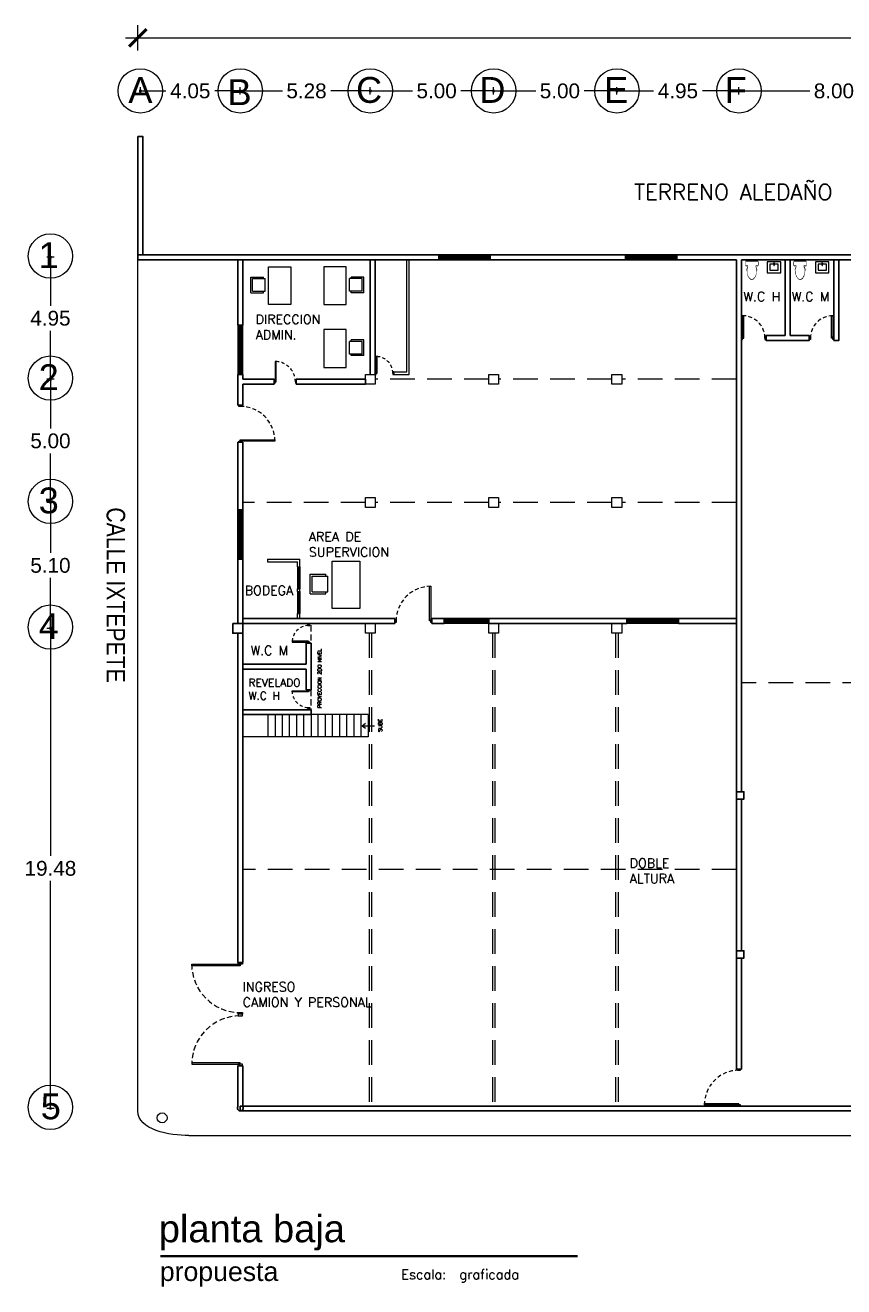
# Model space of a CAD drawing. Header units: millimetres. Extents: x 0 to 265, y 0 to 186.
# Drawn here: x 23.5 to 56.7, y 133.8 to 185 of the extents above; entities that cross this region are included whole.
import ezdxf
from ezdxf.enums import TextEntityAlignment as Align

# ---------------------------------------------------------------- set-up
doc = ezdxf.new("R2010")
doc.units = ezdxf.units.MM
doc.set_wipeout_variables(frame=1)
doc.linetypes.add('HP- XR01 - Proyecto Arquitectónico- Plantas$0$HIDDEN', pattern=[0.375, 0.25, -0.125])
doc.linetypes.add('JIS_02_2.0', pattern=[3, 2, -1])
for name, color, linetype, lineweight in [('22-MUEBLES', 252, 'Continuous', 0), ('ARQ_Texto', 7, 'Continuous', 18), ('MOBILIARIO GENERAL.MG_Pluma_Nº__142', 8, 'Continuous', 13), ('MURO DE CARGA', 18, 'Continuous', 30), ('Solapa', 7, 'Continuous', 18)]:
    doc.layers.add(name, color=color, linetype=linetype, lineweight=lineweight)
for name, color, linetype in [('APOYOS', 40, 'Continuous'), ('BANQUETA', 241, 'Continuous'), ('CRISTAL', 132, 'Continuous'), ('Ejes y cotas', 251, 'Continuous'), ('ESCALERAS', 41, 'Continuous'), ('HERRERIA', 242, 'Continuous'), ('MOVILIARIO COLCHAS', 251, 'Continuous'), ('MURO DIVISORIO', 51, 'Continuous'), ('PROYECCION ESTRUCTURA', 100, 'Continuous'), ('TEXTO', 7, 'Continuous'), ('XREF VW STA ANITA 18OCT2017$0$A-MOBILIARIO FIJO', 252, 'Continuous')]:
    doc.layers.add(name, color=color, linetype=linetype)
doc.styles.add('Annotative', font='arial.ttf')
doc.styles.add('Roman S', font='romans.shx')
doc.styles.get("Standard").update_dxf_attribs({"font": 'arial.ttf'})
doc.styles.add('SWIS', font='swissek.ttf')
doc.dimstyles.new('Copia(2) de ISO-25', dxfattribs={"dimtxt": 0.2, "dimasz": 0.1, "dimexe": 0.15, "dimexo": 0.15, "dimgap": 0.075, "dimtad": 2, "dimtih": 1, "dimtoh": 1, "dimzin": 1, "dimdsep": 46, "dimtxsty": 'Standard', "dimblk": 'ORIGIN2', "dimcen": 0.1, "dimazin": 0, "dimtfac": 1, "dimtix": 1, "dimtmove": 0, "dimatfit": 3, "dimfxl": 0.25, "dimarcsym": 0})

# ---------------------------------------------------------------- blocks, each defined once
blk = doc.blocks.new('*U2')
for points in [[(-0.05, 0), (0.05, 0), (0.05, -0.038), (-0.05, -0.038)], [(-1.124, -0.038), (0, -0.038), (0, -0.076), (-1.124, -0.076)], [(-0.05, -1.162), (0.05, -1.162), (0.05, -1.2), (-0.05, -1.2)]]:
    blk.add_lwpolyline(points, close=True)
at = {"linetype": 'HP- XR01 - Proyecto Arquitectónico- Plantas$0$HIDDEN', "ltscale": 0.5}
blk.add_arc((0, -0.038), 1.124, 180, 270, dxfattribs=at)
blk = doc.blocks.new('*U3')
for points in [[(0.05, 1.162), (-0.05, 1.162), (-0.05, 1.2), (0.05, 1.2)], [(0.05, 0), (-0.05, 0), (-0.05, 0.038), (0.05, 0.038)], [(1.124, 0.038), (0, 0.038), (0, 0.076), (1.124, 0.076)]]:
    blk.add_lwpolyline(points, close=True)
at = {"linetype": 'HP- XR01 - Proyecto Arquitectónico- Plantas$0$HIDDEN', "ltscale": 0.5}
blk.add_arc((0, 0.038), 1.124, 360, 90, dxfattribs=at)
blk = doc.blocks.new('*U4')
for points in [[(0.05, 0), (-0.05, 0), (-0.05, -0.038), (0.05, -0.038)], [(1.124, -0.038), (0, -0.038), (0, -0.076), (1.124, -0.076)], [(0.05, -1.162), (-0.05, -1.162), (-0.05, -1.2), (0.05, -1.2)]]:
    blk.add_lwpolyline(points, close=True)
at = {"linetype": 'HP- XR01 - Proyecto Arquitectónico- Plantas$0$HIDDEN', "ltscale": 0.5}
blk.add_arc((0, -0.038), 1.124, 270, 0, dxfattribs=at)
blk = doc.blocks.new('*U5')
for points in [[(0.05, 0), (-0.05, 0), (-0.05, -0.038), (0.05, -0.038)], [(1.124, -0.038), (0, -0.038), (0, -0.076), (1.124, -0.076)], [(0.05, -1.162), (-0.05, -1.162), (-0.05, -1.2), (0.05, -1.2)]]:
    blk.add_lwpolyline(points, close=True)
at = {"linetype": 'HP- XR01 - Proyecto Arquitectónico- Plantas$0$HIDDEN', "ltscale": 0.5}
blk.add_arc((0, -0.038), 1.124, 270, 0, dxfattribs=at)
blk = doc.blocks.new('*U6')
for points in [[(0.05, 0), (-0.05, 0), (-0.05, -0.038), (0.05, -0.038)], [(0.724, -0.038), (0, -0.038), (0, -0.076), (0.724, -0.076)], [(0.05, -0.762), (-0.05, -0.762), (-0.05, -0.8), (0.05, -0.8)]]:
    blk.add_lwpolyline(points, close=True)
at = {"linetype": 'HP- XR01 - Proyecto Arquitectónico- Plantas$0$HIDDEN', "ltscale": 0.5}
blk.add_arc((0, -0.038), 0.724, 270, 0, dxfattribs=at)
blk = doc.blocks.new('*U7')
for points in [[(0.05, 0.762), (-0.05, 0.762), (-0.05, 0.8), (0.05, 0.8)], [(0.05, 0), (-0.05, 0), (-0.05, 0.038), (0.05, 0.038)], [(0.724, 0.038), (0, 0.038), (0, 0.076), (0.724, 0.076)]]:
    blk.add_lwpolyline(points, close=True)
at = {"linetype": 'HP- XR01 - Proyecto Arquitectónico- Plantas$0$HIDDEN', "ltscale": 0.5}
blk.add_arc((0, 0.038), 0.724, 360, 90, dxfattribs=at)
blk = doc.blocks.new('*U8')
for points in [[(0.05, 0), (-0.05, 0), (-0.05, -0.038), (0.05, -0.038)], [(0.824, -0.038), (0, -0.038), (0, -0.076), (0.824, -0.076)], [(0.05, -0.862), (-0.05, -0.862), (-0.05, -0.9), (0.05, -0.9)]]:
    blk.add_lwpolyline(points, close=True)
at = {"linetype": 'HP- XR01 - Proyecto Arquitectónico- Plantas$0$HIDDEN', "ltscale": 0.5}
blk.add_arc((0, -0.038), 0.824, 270, 0, dxfattribs=at)
blk = doc.blocks.new('*U9')
for points in [[(0.05, 0), (-0.05, 0), (-0.05, -0.038), (0.05, -0.038)], [(0.674, -0.038), (0, -0.038), (0, -0.076), (0.674, -0.076)], [(0.05, -0.712), (-0.05, -0.712), (-0.05, -0.75), (0.05, -0.75)]]:
    blk.add_lwpolyline(points, close=True)
at = {"linetype": 'HP- XR01 - Proyecto Arquitectónico- Plantas$0$HIDDEN', "ltscale": 0.5}
blk.add_arc((0, -0.038), 0.674, 270, 0, dxfattribs=at)
blk = doc.blocks.new('*U10')
for points in [[(0.05, 0.712), (-0.05, 0.712), (-0.05, 0.75), (0.05, 0.75)], [(0.05, 0), (-0.05, 0), (-0.05, 0.038), (0.05, 0.038)], [(0.674, 0.038), (0, 0.038), (0, 0.076), (0.674, 0.076)]]:
    blk.add_lwpolyline(points, close=True)
at = {"linetype": 'HP- XR01 - Proyecto Arquitectónico- Plantas$0$HIDDEN', "ltscale": 0.5}
blk.add_arc((0, 0.038), 0.674, 360, 90, dxfattribs=at)
blk = doc.blocks.new('_BoxFilled')
at = {"color": 0, "linetype": 'ByBlock', "lineweight": -2}
blk.add_line((-0.5, 0), (-1, 0), dxfattribs=at)
at = {"color": 0, "linetype": 'ByBlock', "lineweight": 0}
blk.add_solid([(-0.5, 0.5), (0.5, 0.5), (-0.5, -0.5), (0.5, -0.5)], dxfattribs=at)
blk = doc.blocks.new('*D76')
at = {"layer": 'DEFPOINTS', "color": 0, "transparency": 16777216}
for p in [(32.258, 182.312), (28.208, 181.467), (32.258, 181.467)]:
    blk.add_point(p, dxfattribs=at)
at = {"layer": 'Ejes y cotas', "color": 0, "lineweight": -2, "transparency": 16777216}
for p, q in [((28.208, 182.167), (28.208, 182.462)), ((28.308, 182.312), (29.239, 182.312)), ((32.158, 182.312), (31.226, 182.312)), ((32.258, 182.167), (32.258, 182.462))]:
    blk.add_line(p, q, dxfattribs=at)
at = {"layer": 'Ejes y cotas', "color": 0, "lineweight": -2, "transparency": 16777216, "xscale": 0.1, "yscale": 0.1, "zscale": 0.1, "rotation": 180}
blk.add_blockref('_BoxFilled', (28.208, 182.312), dxfattribs=at)
at = {"layer": 'Ejes y cotas', "color": 0, "lineweight": -2, "transparency": 16777216, "xscale": 0.1, "yscale": 0.1, "zscale": 0.1}
blk.add_blockref('_BoxFilled', (32.258, 182.312), dxfattribs=at)
at = {"layer": 'Ejes y cotas', "color": 0, "lineweight": 0, "transparency": 16777216, "insert": (30.233, 182.312), "char_height": 0.6, "attachment_point": 5}
blk.add_mtext('4.05', dxfattribs=at)
blk = doc.blocks.new('*D77')
at = {"layer": 'DEFPOINTS', "color": 0, "transparency": 16777216}
for p in [(37.533, 182.312), (32.258, 181.467), (37.533, 181.467)]:
    blk.add_point(p, dxfattribs=at)
at = {"layer": 'Ejes y cotas', "color": 0, "lineweight": -2, "transparency": 16777216}
for p, q in [((32.258, 182.167), (32.258, 182.462)), ((32.358, 182.312), (33.967, 182.312)), ((37.433, 182.312), (35.927, 182.312)), ((37.533, 182.167), (37.533, 182.462))]:
    blk.add_line(p, q, dxfattribs=at)
at = {"layer": 'Ejes y cotas', "color": 0, "lineweight": -2, "transparency": 16777216, "xscale": 0.1, "yscale": 0.1, "zscale": 0.1, "rotation": 180}
blk.add_blockref('_BoxFilled', (32.258, 182.312), dxfattribs=at)
at = {"layer": 'Ejes y cotas', "color": 0, "lineweight": -2, "transparency": 16777216, "xscale": 0.1, "yscale": 0.1, "zscale": 0.1}
blk.add_blockref('_BoxFilled', (37.533, 182.312), dxfattribs=at)
at = {"layer": 'Ejes y cotas', "color": 0, "lineweight": 0, "transparency": 16777216, "insert": (34.947, 182.312), "char_height": 0.6, "attachment_point": 5}
blk.add_mtext('5.28', dxfattribs=at)
blk = doc.blocks.new('*D78')
at = {"layer": 'DEFPOINTS', "color": 0, "transparency": 16777216}
for p in [(42.533, 182.312), (37.533, 181.467), (42.533, 181.467)]:
    blk.add_point(p, dxfattribs=at)
at = {"layer": 'Ejes y cotas', "color": 0, "lineweight": -2, "transparency": 16777216}
for p, q in [((37.533, 182.167), (37.533, 182.462)), ((37.633, 182.312), (39.244, 182.312)), ((42.433, 182.312), (41.2, 182.312)), ((42.533, 182.167), (42.533, 182.462))]:
    blk.add_line(p, q, dxfattribs=at)
at = {"layer": 'Ejes y cotas', "color": 0, "lineweight": -2, "transparency": 16777216, "xscale": 0.1, "yscale": 0.1, "zscale": 0.1, "rotation": 180}
blk.add_blockref('_BoxFilled', (37.533, 182.312), dxfattribs=at)
at = {"layer": 'Ejes y cotas', "color": 0, "lineweight": -2, "transparency": 16777216, "xscale": 0.1, "yscale": 0.1, "zscale": 0.1}
blk.add_blockref('_BoxFilled', (42.533, 182.312), dxfattribs=at)
at = {"layer": 'Ejes y cotas', "color": 0, "lineweight": 0, "transparency": 16777216, "insert": (40.222, 182.312), "char_height": 0.6, "attachment_point": 5}
blk.add_mtext('5.00', dxfattribs=at)
blk = doc.blocks.new('*D79')
at = {"layer": 'DEFPOINTS', "color": 0, "transparency": 16777216}
for p in [(47.533, 182.312), (42.533, 181.467), (47.533, 181.467)]:
    blk.add_point(p, dxfattribs=at)
at = {"layer": 'Ejes y cotas', "color": 0, "lineweight": -2, "transparency": 16777216}
for p, q in [((42.533, 182.167), (42.533, 182.462)), ((42.633, 182.312), (44.244, 182.312)), ((47.433, 182.312), (46.2, 182.312)), ((47.533, 182.167), (47.533, 182.462))]:
    blk.add_line(p, q, dxfattribs=at)
at = {"layer": 'Ejes y cotas', "color": 0, "lineweight": -2, "transparency": 16777216, "xscale": 0.1, "yscale": 0.1, "zscale": 0.1, "rotation": 180}
blk.add_blockref('_BoxFilled', (42.533, 182.312), dxfattribs=at)
at = {"layer": 'Ejes y cotas', "color": 0, "lineweight": -2, "transparency": 16777216, "xscale": 0.1, "yscale": 0.1, "zscale": 0.1}
blk.add_blockref('_BoxFilled', (47.533, 182.312), dxfattribs=at)
at = {"layer": 'Ejes y cotas', "color": 0, "lineweight": 0, "transparency": 16777216, "insert": (45.222, 182.312), "char_height": 0.6, "attachment_point": 5}
blk.add_mtext('5.00', dxfattribs=at)
blk = doc.blocks.new('*D80')
at = {"layer": 'DEFPOINTS', "color": 0, "transparency": 16777216}
for p in [(52.483, 182.312), (47.533, 181.467), (52.483, 181.467)]:
    blk.add_point(p, dxfattribs=at)
at = {"layer": 'Ejes y cotas', "color": 0, "lineweight": -2, "transparency": 16777216}
for p, q in [((47.533, 182.167), (47.533, 182.462)), ((47.633, 182.312), (49.014, 182.312)), ((52.383, 182.312), (51.001, 182.312)), ((52.483, 182.167), (52.483, 182.462))]:
    blk.add_line(p, q, dxfattribs=at)
at = {"layer": 'Ejes y cotas', "color": 0, "lineweight": -2, "transparency": 16777216, "xscale": 0.1, "yscale": 0.1, "zscale": 0.1, "rotation": 180}
blk.add_blockref('_BoxFilled', (47.533, 182.312), dxfattribs=at)
at = {"layer": 'Ejes y cotas', "color": 0, "lineweight": -2, "transparency": 16777216, "xscale": 0.1, "yscale": 0.1, "zscale": 0.1}
blk.add_blockref('_BoxFilled', (52.483, 182.312), dxfattribs=at)
at = {"layer": 'Ejes y cotas', "color": 0, "lineweight": 0, "transparency": 16777216, "insert": (50.008, 182.312), "char_height": 0.6, "attachment_point": 5}
blk.add_mtext('4.95', dxfattribs=at)
blk = doc.blocks.new('XREF VW STA ANITA 18OCT2017$0$ESCUSADO')
at = {"color": 0}
blk.add_lwpolyline([(0, -0.237), (0, 0.237, -0.414214), (0.012, 0.25), (0.138, 0.25, -0.414214), (0.15, 0.237), (0.15, -0.237, -0.414214), (0.138, -0.25), (0.012, -0.25, -0.414214)], format="xyb", close=True, dxfattribs=at)
blk.add_circle((0.3, 0), 0.05, dxfattribs=at)
for radius, start, end in [(0.142, 90, 270), (0.187, 90, 126.8699), (0.187, 233.1301, 270)]:
    blk.add_arc((0.343, 0), radius, start, end, dxfattribs=at)
at = {"color": 0, "extrusion": (0, 0, -1)}
for major_axis, ratio in [((0.362, 0), 0.517355), ((0.312, 0), 0.456)]:
    blk.add_ellipse((0.343, 0), major_axis=major_axis, ratio=ratio, start_param=4.712389, end_param=7.853982, dxfattribs=at)
at = {"color": 0}
for points in [[(0.15, 0.15), (0.177, 0.15), (0.203, 0.15), (0.23, 0.15)], [(0.23, -0.15), (0.203, -0.15), (0.177, -0.15), (0.15, -0.15)]]:
    blk.add_open_spline(points, degree=3, dxfattribs=at)
blk.add_wipeout([(0.15, 0.237), (0.149, 0.242), (0.147, 0.245), (0.146, 0.246), (0.145, 0.248), (0.142, 0.249), (0.139, 0.25), (0.138, 0.25), (0.011, 0.25), (0.007, 0.249), (0.004, 0.246), (0.001, 0.243), (0, 0.239), (0, -0.237), (0.002, -0.245), (0.004, -0.246), (0.007, -0.248), (0.01, -0.25), (0.012, -0.25), (0.138, -0.25), (0.144, -0.248), (0.148, -0.244), (0.15, -0.237), (0.15, -0.15), (0.23, -0.15), (0.242, -0.158), (0.257, -0.167), (0.268, -0.172), (0.277, -0.176), (0.288, -0.179), (0.298, -0.182), (0.329, -0.187), (0.343, -0.187), (0.362, -0.187), (0.382, -0.186), (0.427, -0.182), (0.467, -0.176), (0.52, -0.164), (0.573, -0.145), (0.602, -0.131), (0.635, -0.11), (0.667, -0.083), (0.687, -0.059), (0.7, -0.03), (0.705, -0.008), (0.703, 0.02), (0.694, 0.046), (0.681, 0.068), (0.671, 0.079), (0.659, 0.091), (0.641, 0.106), (0.617, 0.122), (0.586, 0.139), (0.574, 0.144), (0.541, 0.157), (0.517, 0.164), (0.49, 0.171), (0.467, 0.176), (0.449, 0.179), (0.421, 0.183), (0.402, 0.185), (0.38, 0.186), (0.343, 0.187), (0.32, 0.186), (0.3, 0.183), (0.283, 0.178), (0.262, 0.169), (0.247, 0.161), (0.23, 0.15), (0.15, 0.15)], dxfattribs=at)
blk = doc.blocks.new('A$C55CB1900')
at = {"layer": '22-MUEBLES'}
for p, q in [((0.597, 2.862), (1.397, 2.862)), ((0.597, 2.862), (0.597, 2.222)), ((0.677, 2.782), (1.317, 2.782)), ((0.677, 2.782), (0.677, 2.142)), ((1.317, 2.782), (1.317, 2.142)), ((1.397, 2.862), (1.397, 2.222)), ((0.597, 2.222), (0.677, 2.222)), ((0.677, 2.142), (1.317, 2.142)), ((1.317, 2.222), (1.397, 2.222)), ((0, 1.96), (1.92, 1.96)), ((0, 0.84), (0, 1.96)), ((1.92, 1.96), (1.92, 0.84)), ((1.92, 0.84), (0, 0.84))]:
    blk.add_line(p, q, dxfattribs=at)
blk = doc.blocks.new('*D89')
at = {"layer": 'DEFPOINTS', "color": 0, "transparency": 16777216}
for p in [(60.483, 182.312), (52.483, 181.467), (60.483, 181.467)]:
    blk.add_point(p, dxfattribs=at)
at = {"layer": 'Ejes y cotas', "color": 0, "lineweight": -2, "transparency": 16777216}
for p, q in [((52.483, 182.167), (52.483, 182.462)), ((52.583, 182.312), (55.354, 182.312)), ((60.383, 182.312), (57.311, 182.312)), ((60.483, 182.167), (60.483, 182.462))]:
    blk.add_line(p, q, dxfattribs=at)
at = {"layer": 'Ejes y cotas', "color": 0, "lineweight": -2, "transparency": 16777216, "xscale": 0.1, "yscale": 0.1, "zscale": 0.1, "rotation": 180}
blk.add_blockref('_BoxFilled', (52.483, 182.312), dxfattribs=at)
at = {"layer": 'Ejes y cotas', "color": 0, "lineweight": -2, "transparency": 16777216, "xscale": 0.1, "yscale": 0.1, "zscale": 0.1}
blk.add_blockref('_BoxFilled', (60.483, 182.312), dxfattribs=at)
at = {"layer": 'Ejes y cotas', "color": 0, "lineweight": 0, "transparency": 16777216, "insert": (56.333, 182.312), "char_height": 0.6, "attachment_point": 5}
blk.add_mtext('8.00', dxfattribs=at)
blk = doc.blocks.new('*D94')
at = {"layer": 'DEFPOINTS', "color": 0, "transparency": 16777216}
for p in [(25.408, 175.567), (24.562, 170.617), (25.408, 170.617)]:
    blk.add_point(p, dxfattribs=at)
at = {"layer": 'Ejes y cotas', "color": 0, "lineweight": -2, "transparency": 16777216}
for p, q in [((24.708, 175.567), (24.412, 175.567)), ((24.562, 175.467), (24.562, 173.598)), ((24.562, 170.717), (24.562, 172.585)), ((24.708, 170.617), (24.412, 170.617))]:
    blk.add_line(p, q, dxfattribs=at)
at = {"layer": 'Ejes y cotas', "color": 0, "lineweight": -2, "transparency": 16777216, "xscale": 0.1, "yscale": 0.1, "zscale": 0.1}
for p, rotation in [((24.562, 175.567), 90), ((24.562, 170.617), 270)]:
    blk.add_blockref('_BoxFilled', p, dxfattribs=dict(at, rotation=rotation))
at = {"layer": 'Ejes y cotas', "color": 0, "lineweight": 0, "transparency": 16777216, "insert": (24.562, 173.092), "char_height": 0.6, "width": 0.49322, "attachment_point": 5}
blk.add_mtext('4.95', dxfattribs=at)
blk = doc.blocks.new('*D95')
at = {"layer": 'DEFPOINTS', "color": 0, "transparency": 16777216}
for p in [(25.408, 170.617), (24.562, 165.617), (25.408, 165.617)]:
    blk.add_point(p, dxfattribs=at)
at = {"layer": 'Ejes y cotas', "color": 0, "lineweight": -2, "transparency": 16777216}
for p, q in [((24.708, 170.617), (24.412, 170.617)), ((24.562, 170.517), (24.562, 168.623)), ((24.562, 165.717), (24.562, 167.61)), ((24.708, 165.617), (24.412, 165.617))]:
    blk.add_line(p, q, dxfattribs=at)
at = {"layer": 'Ejes y cotas', "color": 0, "lineweight": -2, "transparency": 16777216, "xscale": 0.1, "yscale": 0.1, "zscale": 0.1}
for p, rotation in [((24.562, 170.617), 90), ((24.562, 165.617), 270)]:
    blk.add_blockref('_BoxFilled', p, dxfattribs=dict(at, rotation=rotation))
at = {"layer": 'Ejes y cotas', "color": 0, "lineweight": 0, "transparency": 16777216, "insert": (24.562, 168.117), "char_height": 0.6, "attachment_point": 5}
blk.add_mtext('5.00', dxfattribs=at)
blk = doc.blocks.new('*D96')
at = {"layer": 'DEFPOINTS', "color": 0, "transparency": 16777216}
for p in [(25.408, 165.617), (24.562, 160.517), (25.408, 160.517)]:
    blk.add_point(p, dxfattribs=at)
at = {"layer": 'Ejes y cotas', "color": 0, "lineweight": -2, "transparency": 16777216}
for p, q in [((24.708, 165.617), (24.412, 165.617)), ((24.562, 165.517), (24.562, 163.573)), ((24.562, 160.617), (24.562, 162.56)), ((24.708, 160.517), (24.412, 160.517))]:
    blk.add_line(p, q, dxfattribs=at)
at = {"layer": 'Ejes y cotas', "color": 0, "lineweight": -2, "transparency": 16777216, "xscale": 0.1, "yscale": 0.1, "zscale": 0.1}
for p, rotation in [((24.562, 165.617), 90), ((24.562, 160.517), 270)]:
    blk.add_blockref('_BoxFilled', p, dxfattribs=dict(at, rotation=rotation))
at = {"layer": 'Ejes y cotas', "color": 0, "lineweight": 0, "transparency": 16777216, "insert": (24.562, 163.067), "char_height": 0.6, "attachment_point": 5}
blk.add_mtext('5.10', dxfattribs=at)
blk = doc.blocks.new('*D97')
at = {"layer": 'DEFPOINTS', "color": 0, "transparency": 16777216}
for p in [(25.408, 160.517), (24.562, 141.042), (25.408, 141.042)]:
    blk.add_point(p, dxfattribs=at)
at = {"layer": 'Ejes y cotas', "color": 0, "lineweight": -2, "transparency": 16777216}
for p, q in [((24.708, 160.517), (24.412, 160.517)), ((24.562, 160.417), (24.562, 151.286)), ((24.562, 141.142), (24.562, 150.273)), ((24.708, 141.042), (24.412, 141.042))]:
    blk.add_line(p, q, dxfattribs=at)
at = {"layer": 'Ejes y cotas', "color": 0, "lineweight": -2, "transparency": 16777216, "xscale": 0.1, "yscale": 0.1, "zscale": 0.1}
for p, rotation in [((24.562, 160.517), 90), ((24.562, 141.042), 270)]:
    blk.add_blockref('_BoxFilled', p, dxfattribs=dict(at, rotation=rotation))
at = {"layer": 'Ejes y cotas', "color": 0, "lineweight": 0, "transparency": 16777216, "insert": (24.562, 150.779), "char_height": 0.6, "attachment_point": 5}
blk.add_mtext('19.48', dxfattribs=at)

msp = doc.modelspace()

# ---------------------------------------------------------------- linework, layer by layer
at = {"linetype": 'HP- XR01 - Proyecto Arquitectónico- Plantas$0$HIDDEN'}
msp.add_line((35.133, 157.017), (35.133, 160.717), dxfattribs=at)
at = {"layer": 'APOYOS'}
for points in [[(37.333, 170.817), (37.733, 170.817), (37.733, 170.417), (37.333, 170.417)], [(42.333, 170.817), (42.733, 170.817), (42.733, 170.417), (42.333, 170.417)], [(47.333, 170.817), (47.733, 170.817), (47.733, 170.417), (47.333, 170.417)], [(37.333, 165.817), (37.733, 165.817), (37.733, 165.417), (37.333, 165.417)], [(42.333, 165.817), (42.733, 165.817), (42.733, 165.417), (42.333, 165.417)], [(47.333, 165.817), (47.733, 165.817), (47.733, 165.417), (47.333, 165.417)], [(37.333, 160.717), (37.733, 160.717), (37.733, 160.317), (37.333, 160.317)], [(42.333, 160.717), (42.733, 160.717), (42.733, 160.317), (42.333, 160.317)], [(47.333, 160.717), (47.733, 160.717), (47.733, 160.317), (47.333, 160.317)]]:
    msp.add_lwpolyline(points, close=True, dxfattribs=at)
at = {"layer": 'ARQ_Texto', "linetype": 'Continuous', "const_width": 0.0986}
msp.add_lwpolyline([(29.017, 135.052), (45.948, 135.052)], dxfattribs=at)
at = {"layer": 'ARQ_Texto'}
msp.add_circle((29.092, 140.663), 0.2, dxfattribs=at)
at = {"layer": 'BANQUETA'}
for p, q in [((28.108, 140.942), (28.108, 180.467)), ((30.169, 139.942), (127.983, 139.942))]:
    msp.add_line(p, q, dxfattribs=at)
msp.add_open_spline([(30.169, 139.942), (29.405, 139.942), (28.108, 140.178), (28.108, 140.942)], degree=3, dxfattribs=at)
at = {"layer": 'CRISTAL'}
for p, q in [((40.308, 175.467), (40.308, 175.667)), ((42.408, 175.617), (40.308, 175.617)), ((42.408, 175.567), (40.308, 175.567)), ((42.408, 175.517), (40.308, 175.517)), ((42.408, 175.467), (42.408, 175.667)), ((47.883, 175.467), (47.883, 175.667)), ((49.983, 175.617), (47.883, 175.617)), ((49.983, 175.567), (47.883, 175.567)), ((49.983, 175.517), (47.883, 175.517)), ((49.983, 175.467), (49.983, 175.667)), ((32.158, 172.817), (32.158, 170.817)), ((32.358, 172.817), (32.158, 172.817)), ((32.208, 172.817), (32.208, 170.817)), ((32.258, 172.817), (32.258, 170.817)), ((32.308, 172.817), (32.308, 170.817)), ((32.358, 170.817), (32.358, 172.817)), ((32.158, 170.817), (32.358, 170.817)), ((32.208, 165.317), (32.208, 163.317)), ((32.258, 165.317), (32.258, 163.317)), ((32.308, 165.317), (32.308, 163.317)), ((34.578, 163.017), (34.578, 162.117)), ((34.603, 163.017), (34.603, 162.117)), ((34.628, 163.017), (34.628, 162.117)), ((34.653, 163.017), (34.653, 162.117)), ((34.678, 163.017), (34.678, 162.117)), ((34.578, 162.017), (34.578, 161.117)), ((34.603, 162.017), (34.603, 161.117)), ((34.628, 162.017), (34.628, 161.117)), ((34.653, 162.017), (34.653, 161.117)), ((34.678, 162.017), (34.678, 161.117)), ((42.333, 160.917), (40.533, 160.917)), ((42.333, 160.867), (40.533, 160.867)), ((42.333, 160.817), (40.533, 160.817)), ((42.333, 160.767), (40.533, 160.767)), ((42.333, 160.717), (40.533, 160.717)), ((50.033, 160.917), (47.933, 160.917)), ((50.033, 160.867), (47.933, 160.867)), ((50.033, 160.817), (47.933, 160.817)), ((50.033, 160.767), (47.933, 160.767)), ((50.033, 160.717), (47.933, 160.717))]:
    msp.add_line(p, q, dxfattribs=at)
msp.add_lwpolyline([(32.158, 165.317), (32.358, 165.317), (32.358, 163.317), (32.158, 163.317)], close=True, dxfattribs=at)
at = {"layer": 'Ejes y cotas', "lineweight": 0, "ltscale": 0.01}
for centre in [(28.208, 182.314), (32.258, 182.314), (37.533, 182.314), (42.533, 182.314), (47.533, 182.314), (52.483, 182.314), (24.562, 175.617), (24.562, 170.667), (24.562, 165.667), (24.562, 160.567), (24.562, 141.092)]:
    msp.add_circle(centre, 0.9, dxfattribs=at)
at = {"layer": 'ESCALERAS'}
for p, q in [((33.393, 156.117), (33.393, 157.017)), ((33.683, 156.117), (33.683, 157.017)), ((33.973, 156.117), (33.973, 157.017)), ((34.263, 156.117), (34.263, 157.017)), ((34.553, 156.117), (34.553, 157.017)), ((34.843, 156.117), (34.843, 157.017)), ((35.133, 157.017), (35.133, 156.117)), ((37.453, 157.017), (35.133, 157.017)), ((35.423, 156.117), (35.423, 157.017)), ((35.713, 156.117), (35.713, 157.017)), ((36.003, 156.117), (36.003, 157.017)), ((36.293, 156.117), (36.293, 157.017)), ((36.583, 156.117), (36.583, 157.017)), ((36.873, 156.117), (36.873, 157.017)), ((37.163, 156.117), (37.163, 157.017)), ((37.453, 157.017), (37.453, 156.117)), ((37.453, 156.117), (32.358, 156.117))]:
    msp.add_line(p, q, dxfattribs=at)
at = {"layer": 'HERRERIA'}
for q in [(37.332, 156.667), (37.707, 156.567), (37.332, 156.467)]:
    msp.add_line((37.207, 156.567), q, dxfattribs=at)
at = {"layer": 'MOBILIARIO GENERAL.MG_Pluma_Nº__142', "linetype": 'Continuous'}
for p, q in [((53.887, 175.316), (53.89, 175.285)), ((53.892, 175.278), (53.897, 175.238)), ((53.895, 175.286), (53.895, 175.297)), ((53.895, 175.297), (53.916, 175.297)), ((53.914, 175.238), (53.919, 175.278)), ((53.916, 175.297), (53.916, 175.286)), ((53.921, 175.285), (53.924, 175.316)), ((55.843, 175.316), (55.846, 175.285)), ((55.848, 175.278), (55.853, 175.238)), ((55.851, 175.286), (55.851, 175.297)), ((55.851, 175.297), (55.872, 175.297)), ((55.87, 175.238), (55.875, 175.278)), ((55.872, 175.297), (55.872, 175.286)), ((55.877, 175.285), (55.88, 175.316))]:
    msp.add_line(p, q, dxfattribs=at)
for points in [[(54.178, 175.386), (53.633, 175.386), (53.633, 174.939), (54.178, 174.939)], [(54.078, 175.286), (53.733, 175.286), (53.733, 175.039), (54.078, 175.039)], [(56.134, 175.386), (55.589, 175.386), (55.589, 174.939), (56.134, 174.939)], [(56.034, 175.286), (55.689, 175.286), (55.689, 175.039), (56.034, 175.039)]]:
    msp.add_lwpolyline(points, close=True, dxfattribs=at)
for centre, radius, start, end in [((53.906, 175.316), 0.0188, 0, 180), ((53.906, 175.286), 0.0158, 185.1696, 212.771), ((53.906, 175.286), 0.0158, 212.771, 327.229), ((53.906, 175.286), 0.0102, 180, 0), ((53.906, 175.239), 0.00839, 187.1389, 352.8611), ((53.906, 175.286), 0.0158, 327.229, 354.8304), ((55.861, 175.316), 0.0188, 0, 180), ((55.861, 175.286), 0.0158, 185.1696, 212.771), ((55.861, 175.286), 0.0158, 212.771, 327.229), ((55.861, 175.286), 0.0102, 180, 0), ((55.861, 175.239), 0.00839, 187.1389, 352.8611), ((55.861, 175.286), 0.0158, 327.229, 354.8304)]:
    msp.add_arc(centre, radius, start, end, dxfattribs=at)
at = {"layer": 'MURO DE CARGA'}
for p, q in [((37.533, 170.817), (37.533, 175.467)), ((37.733, 170.817), (37.733, 175.467)), ((32.158, 172.817), (32.358, 172.817)), ((32.158, 170.817), (32.158, 169.567)), ((32.358, 170.817), (32.158, 170.817)), ((32.358, 170.617), (32.358, 170.817)), ((32.358, 170.617), (33.633, 170.617)), ((32.358, 169.567), (32.358, 170.417)), ((32.358, 170.417), (33.633, 170.417)), ((33.633, 170.617), (33.633, 170.417)), ((34.533, 170.617), (34.533, 170.417)), ((34.533, 170.617), (37.333, 170.617)), ((34.533, 170.417), (37.333, 170.417)), ((37.333, 170.617), (37.333, 170.417)), ((32.158, 169.567), (32.358, 169.567)), ((38.533, 160.917), (32.358, 160.917)), ((32.358, 160.717), (38.533, 160.717)), ((38.533, 160.717), (38.533, 160.917)), ((42.333, 160.917), (47.933, 160.917)), ((42.333, 160.717), (42.333, 160.917)), ((42.333, 160.717), (47.933, 160.717)), ((47.933, 160.917), (47.933, 160.717)), ((52.383, 160.917), (50.033, 160.917)), ((50.033, 160.917), (50.033, 160.717)), ((52.383, 160.717), (50.033, 160.717)), ((34.933, 159.067), (34.933, 159.917)), ((34.933, 159.917), (35.133, 159.917)), ((35.133, 159.917), (35.133, 158.017)), ((34.933, 159.067), (32.358, 159.067)), ((34.933, 158.867), (32.358, 158.867)), ((34.933, 158.017), (34.933, 158.867)), ((35.133, 158.017), (34.933, 158.017)), ((35.133, 157.217), (32.358, 157.217)), ((35.133, 157.217), (35.133, 157.017)), ((35.133, 157.017), (32.358, 157.017))]:
    msp.add_line(p, q, dxfattribs=at)
for points in [[(28.108, 180.467), (28.308, 180.467), (28.308, 175.667), (28.108, 175.667)], [(32.158, 172.817), (32.158, 175.467), (32.358, 175.467), (32.358, 172.817)], [(56.333, 172.192), (56.333, 175.467), (56.533, 175.467), (56.533, 172.192)], [(32.158, 168.067), (32.358, 168.067), (32.358, 165.317), (32.158, 165.317)], [(32.158, 163.317), (32.358, 163.317), (32.358, 160.717), (32.158, 160.717)], [(31.958, 160.717), (32.358, 160.717), (32.358, 160.317), (31.958, 160.317)], [(40.533, 160.917), (40.033, 160.917), (40.033, 160.717), (40.533, 160.717)], [(32.158, 160.317), (32.358, 160.317), (32.358, 146.967), (32.158, 146.967)], [(52.383, 153.892), (52.683, 153.892), (52.683, 153.592), (52.383, 153.592)], [(52.383, 153.592), (52.583, 153.592), (52.583, 147.442), (52.383, 147.442)], [(52.383, 147.442), (52.683, 147.442), (52.683, 147.142), (52.383, 147.142)], [(52.383, 147.142), (52.583, 147.142), (52.583, 142.642), (52.383, 142.642)], [(32.258, 141.142), (60.683, 141.142), (60.683, 140.942), (32.258, 140.942)]]:
    msp.add_lwpolyline(points, close=True, dxfattribs=at)
for points in [[(52.383, 175.467), (28.108, 175.467), (28.108, 175.667), (127.983, 175.667), (127.983, 175.467), (52.583, 175.467)], [(52.583, 175.467), (52.583, 153.892), (52.383, 153.892), (52.383, 175.467)], [(54.358, 172.392), (54.358, 175.467), (54.558, 175.467), (54.558, 172.392)], [(54.558, 172.392), (55.333, 172.392), (55.333, 172.192), (53.583, 172.192), (53.583, 172.392), (54.358, 172.392)], [(32.158, 141.117), (32.158, 142.767), (32.358, 142.767), (32.358, 141.117)]]:
    msp.add_lwpolyline(points, dxfattribs=at)
msp.add_arc((32.258, 141.058), 0.116, 149.4898, 30.5102, dxfattribs=at)
at = {"layer": 'MURO DIVISORIO'}
for p, q in [((39.008, 170.917), (39.008, 175.467)), ((39.108, 170.817), (39.108, 175.467)), ((38.483, 170.917), (38.483, 170.817)), ((38.483, 170.917), (39.008, 170.917)), ((38.483, 170.817), (39.108, 170.817)), ((33.358, 163.317), (34.678, 163.317)), ((33.358, 163.317), (33.358, 163.217)), ((34.678, 163.017), (34.678, 163.317)), ((33.358, 163.217), (34.578, 163.217)), ((34.578, 163.017), (34.578, 163.217)), ((34.578, 163.017), (34.678, 163.017)), ((34.578, 162.017), (34.578, 162.117)), ((34.578, 162.117), (34.678, 162.117)), ((34.578, 162.017), (34.678, 162.017)), ((34.678, 162.017), (34.678, 162.117)), ((34.578, 160.917), (34.578, 161.117)), ((34.578, 161.117), (34.678, 161.117)), ((34.678, 160.917), (34.678, 161.117))]:
    msp.add_line(p, q, dxfattribs=at)
at = {"layer": 'PROYECCION ESTRUCTURA', "linetype": 'JIS_02_2.0', "ltscale": 0.5, "transparency": 33554559}
for p, q in [((42.333, 170.617), (37.733, 170.617)), ((47.333, 170.617), (42.733, 170.617)), ((52.383, 170.617), (47.733, 170.617)), ((37.333, 165.617), (32.358, 165.617)), ((42.333, 165.617), (37.733, 165.617)), ((47.333, 165.617), (42.733, 165.617)), ((52.383, 165.617), (47.733, 165.617)), ((37.483, 160.317), (37.483, 141.142)), ((37.583, 160.317), (37.583, 141.142)), ((42.483, 160.317), (42.483, 141.142)), ((42.583, 160.317), (42.583, 141.142)), ((47.483, 160.317), (47.483, 141.142)), ((47.583, 160.317), (47.583, 141.142)), ((83.183, 158.304), (52.583, 158.304)), ((52.383, 150.729), (32.358, 150.729))]:
    msp.add_line(p, q, dxfattribs=at)
at = {"layer": 'Solapa', "lineweight": 50}
msp.add_line((27.754, 184.113), (28.461, 184.82), dxfattribs=at)
at = {"layer": 'Solapa'}
for p, q in [((28.108, 183.955), (28.108, 184.979)), ((27.608, 184.467), (128.483, 184.467))]:
    msp.add_line(p, q, dxfattribs=at)

# ---------------------------------------------------------------- block references
at = {"yscale": 0.8, "zscale": 0.8}
for p, xscale, rotation in [((34.979, 173.648), 0.8, 89.99999999999999), ((34.982, 173.648), -0.8, 270), ((34.982, 171.102), -0.8, 270)]:
    msp.add_blockref('A$C55CB1900', p, dxfattribs=dict(at, xscale=xscale, rotation=rotation))
at = {"rotation": 89.99999999999999}
msp.add_blockref('A$C55CB1900', (37.953, 161.317), dxfattribs=at)
at = {"layer": 'HERRERIA', "extrusion": (0, 0, -1)}
for name, p, xscale, yscale, zscale, rotation in [('*U6', (-52.583, 172.292), -1.249999999999953, 1.249999999999953, -1.249999999999953, 270), ('*U7', (-56.333, 172.292), -1.249999999999953, 1.249999999999953, -1.249999999999953, 270), ('*U2', (-32.258, 168.067), -1.249999999999953, 1.249999999999953, -1.249999999999953, 180), ('*U2', (-40.033, 160.817), -1.249999999999953, 1.249999999999953, -1.249999999999953, 90), ('*U3', (-32.258, 146.967), -1.749999999999858, 1.749999999999858, -1.749999999999858, 180), ('*U4', (-32.258, 142.767), -1.749999999999858, 1.749999999999858, -1.749999999999858, 180), ('*U5', (-52.483, 141.142), -1.249999999999953, 1.249999999999953, -1.249999999999953, 180)]:
    msp.add_blockref(name, p, dxfattribs=dict(at, xscale=xscale, yscale=yscale, zscale=zscale, rotation=rotation))
at = {"layer": 'HERRERIA', "extrusion": (0, 0, -1), "xscale": -1, "zscale": -1}
for name, p, rotation in [('*U9', (-37.733, 170.867), 270), ('*U8', (-33.633, 170.517), 270), ('*U9', (-35.033, 159.917), 180), ('*U10', (-35.033, 158.017), 180)]:
    msp.add_blockref(name, p, dxfattribs=dict(at, rotation=rotation))

# ---------------------------------------------------------------- texts
at = {"layer": 'ARQ_Texto', "linetype": 'Continuous'}
for s, height, style, p in [('planta baja', 1.10456, 'SWIS', (28.955, 136.721)), ('propuesta ', 0.7732, 'SWIS', (28.999, 134.818)), ('Escala:  graficada', 0.3866, 'Roman S', (38.791, 134.506))]:
    msp.add_text(s, height=height, dxfattribs=dict(at, style=style)).set_placement(p, align=Align.TOP_LEFT)
at = {"layer": 'Ejes y cotas', "lineweight": 0}
for s, p in [('A', (27.721, 181.827)), ('B', (31.741, 181.737)), ('C', (36.954, 181.829)), ('D', (41.954, 181.829)), ('E', (47.014, 181.829)), ('F', (51.904, 181.829)), ('1', (24.085, 175.129)), ('2', (24.085, 170.179)), ('3', (24.085, 165.179)), ('4', (24.085, 160.079)), ('5', (24.168, 140.604))]:
    msp.add_text(s, height=1.05, dxfattribs=at).set_placement(p)
at = {"layer": 'MOVILIARIO COLCHAS', "attachment_point": 1, "style": 'Roman S'}
for s, width, gutter_width, heights, insert, char_height in [('{\\C0;TERRENO ALEDAÑO}', 12.36534, 16, [2.209], (48.235, 178.532), 0.64), ('{\\C0;W.C H}', 7.24531, 9.375, [1.294], (52.667, 174.158), 0.375), ('{\\C0;W.C M}', 7.24531, 9.375, [1.294], (54.623, 174.158), 0.375), ('{\\C0;DIRECCION \\PADMIN.}', 7.24531, 9.375, [1.294], (32.887, 173.238), 0.375), ('{\\C0;AREA DE\\PSUPERVICION}', 7.24531, 9.375, [1.294], (35.043, 164.424), 0.375), ('{\\C0;BODEGA}', 7.24531, 9.375, [1.294], (32.442, 162.242), 0.375), ('{\\C0;W.C M}', 7.24531, 9.375, [1.294], (32.679, 159.809), 0.375), ('{\\C0;REVELADO\\PW.C H}', 6.15852, 7.969, [1.1], (32.591, 158.472), 0.31875), ('{\\C0;DOBLE\\PALTURA}', 7.24531, 9.375, [1.294], (48.054, 151.183), 0.375), ('{\\C0;INGRESO \\PCAMION Y PERSONAL}', 7.24531, 9.375, [1.294], (32.358, 146.164), 0.375)]:
    msp.add_mtext_dynamic_manual_height_columns(s, width=width, gutter_width=gutter_width, heights=heights, dxfattribs=dict(at, insert=insert, char_height=char_height))
at = {"layer": 'MOVILIARIO COLCHAS', "char_height": 0.15, "attachment_point": 1, "rotation": 90, "style": 'Roman S'}
for s, insert in [('{\\C0;PROYECCION 2DO NIVEL}', (35.4, 157.287)), ('{\\C0;SUBE}', (37.859, 156.318))]:
    msp.add_mtext_dynamic_manual_height_columns(s, width=7.24531, gutter_width=9.375, heights=[1.294], dxfattribs=dict(at, insert=insert))
at = {"layer": 'TEXTO', "insert": (27.59, 165.423), "char_height": 0.75, "width": 10.42847, "attachment_point": 1, "rotation": 270, "style": 'Annotative'}
msp.add_mtext('{\\fTechnicLite|b0|i0|c2|p2;CALLE IXTEPETE}', dxfattribs=at)

# ---------------------------------------------------------------- dimensions: what is measured, and where the dimension line sits
at = {"layer": 'Ejes y cotas', "lineweight": 0}
dim = msp.add_linear_dim(base=(32.258, 182.312), p1=(28.208, 181.467), p2=(32.258, 181.467), dimstyle='Copia(2) de ISO-25', override={"dimtxt": 0.6, "dimexo": 0.7, "dimgap": 0.2, "dimtad": 0, "dimblk1": 'BoxFilled', "dimblk2": 'BoxFilled', "dimsah": 1}, dxfattribs=at)
dim.commit()
dim.dimension.update_dxf_attribs({"geometry": '*D76', "text_midpoint": (30.233, 182.312)})
for base, p1, p2, picture, middle in [((37.53277, 182.31215), (32.25776, 181.46681), (37.53277, 181.46682), '*D77', (34.94686, 182.31215)), ((42.533, 182.312), (37.533, 181.467), (42.533, 181.467), '*D78', (40.222, 182.312)), ((47.533, 182.312), (42.533, 181.467), (47.533, 181.467), '*D79', (45.222, 182.312)), ((52.483, 182.312), (47.533, 181.467), (52.483, 181.467), '*D80', (50.008, 182.312)), ((60.483, 182.312), (52.483, 181.467), (60.483, 181.467), '*D89', (56.333, 182.312))]:
    dim = msp.add_linear_dim(base=base, p1=p1, p2=p2, dimstyle='Copia(2) de ISO-25', override={"dimtxt": 0.6, "dimexo": 0.7, "dimgap": 0.2, "dimtad": 0, "dimblk1": 'BoxFilled', "dimblk2": 'BoxFilled', "dimsah": 1}, dxfattribs=at)
    dim.commit()
    dim.dimension.update_dxf_attribs({"geometry": picture, "text_midpoint": middle, "dimtype": 160})
for base, p1, p2, override, picture, middle in [((24.562, 170.617), (25.408, 175.567), (25.408, 170.617), {"dimtxt": 0.6, "dimexe": 0.15, "dimexo": 0.7, "dimgap": 0.2, "dimtad": 1, "dimtih": 1, "dimblk1": 'BoxFilled', "dimblk2": 'BoxFilled', "dimsah": 1}, '*D94', (24.562, 173.092)), ((24.562, 165.617), (25.408, 170.617), (25.408, 165.617), {"dimtxt": 0.6, "dimexo": 0.7, "dimgap": 0.2, "dimtad": 1, "dimblk1": 'BoxFilled', "dimblk2": 'BoxFilled', "dimsah": 1}, '*D95', (24.562, 168.117)), ((24.562, 160.517), (25.408, 165.617), (25.408, 160.517), {"dimtxt": 0.6, "dimexo": 0.7, "dimgap": 0.2, "dimtad": 1, "dimblk1": 'BoxFilled', "dimblk2": 'BoxFilled', "dimsah": 1}, '*D96', (24.562, 163.067)), ((24.562433, 141.041814), (25.407765, 160.516815), (25.40776, 141.041814), {"dimtxt": 0.6, "dimexo": 0.7, "dimgap": 0.2, "dimtad": 1, "dimblk1": 'BoxFilled', "dimblk2": 'BoxFilled', "dimsah": 1}, '*D97', (24.562433, 150.779314))]:
    dim = msp.add_linear_dim(base=base, p1=p1, p2=p2, angle=270, dimstyle='Copia(2) de ISO-25', override=override, dxfattribs=at)
    dim.commit()
    dim.dimension.update_dxf_attribs({"geometry": picture, "text_midpoint": middle})

# ---------------------------------------------------------------- next in the draw order: block references
at = {"layer": 'XREF VW STA ANITA 18OCT2017$0$A-MOBILIARIO FIJO', "xscale": -1, "rotation": 90}
for p in [(53.005, 175.389), (54.961, 175.389)]:
    msp.add_blockref('XREF VW STA ANITA 18OCT2017$0$ESCUSADO', p, dxfattribs=at)

doc.saveas('drawing.dxf')
